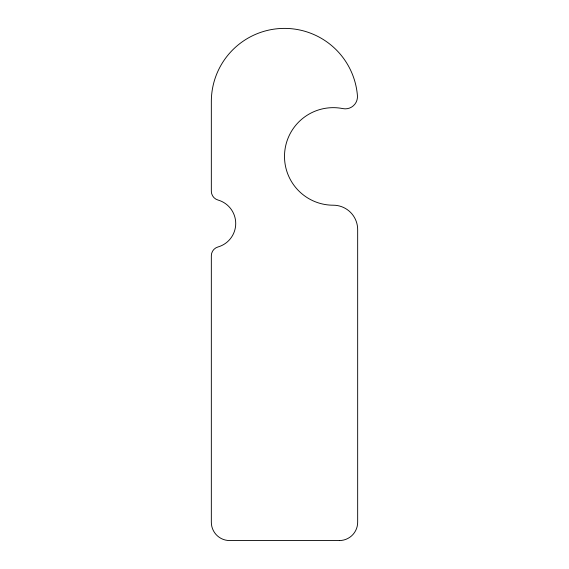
<?xml version="1.0" encoding="UTF-8"?>
<svg xmlns="http://www.w3.org/2000/svg" width="569" height="569" viewBox="0 0 569 569"><rect width="100%" height="100%" fill="white"/><g stroke="black" fill="none" stroke-linecap="round" stroke-linejoin="round"><path stroke-width="0.85" d="M339.373 540.55L229.627 540.55A18.293 18.293 0 0 1 211.334 522.257L211.334 255.766A9.147 9.147 0 0 1 217.984 246.96A24.389 24.389 0 0 0 217.984 200.032A9.147 9.147 0 0 1 211.334 191.234L211.334 101.559A73.166 73.166 0 0 1 281.555 28.45A73.166 73.166 0 0 1 357.432 95.67A12.191 12.191 0 0 1 342.872 108.608A48.778 48.778 0 0 0 284.742 151.61A48.778 48.778 0 0 0 333.278 205.21A24.389 24.389 0 0 1 357.666 229.599L357.666 522.257A18.293 18.293 0 0 1 339.373 540.55"/></g></svg>
